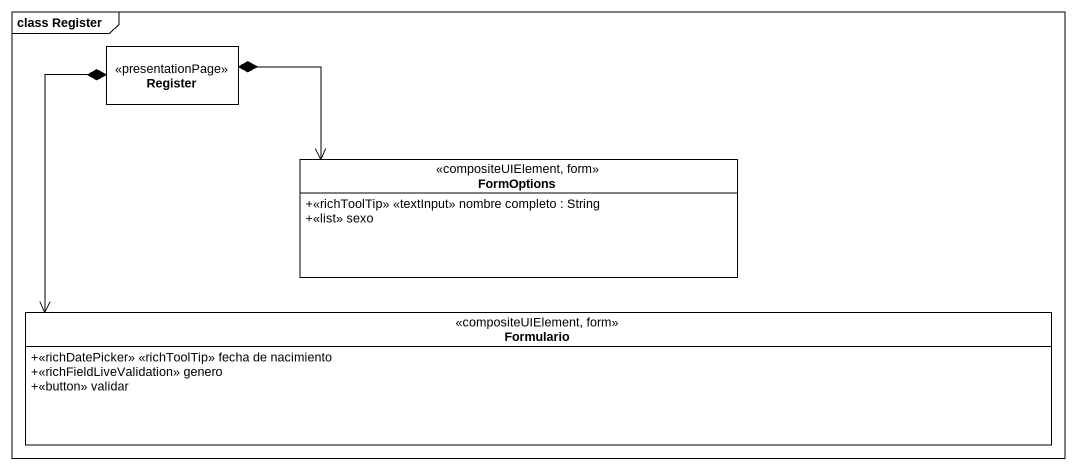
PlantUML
@startuml
mainframe class Register
hide circle
hide empty members
skinparam classAttributeIconSize 0
class Register <<presentationPage>>
class FormOptions <<compositeUIElement, form>> {
  +<<richToolTip>> <<textInput>> nombre completo : String
  +<<list>> sexo
}
class Formulario <<compositeUIElement, form>> {
  +<<richDatePicker>> <<richToolTip>> fecha de nacimiento
  +<<richFieldLiveValidation>> genero
  +<<button>> validar
}
Register *-right-> FormOptions
Register *--> Formulario
@enduml
